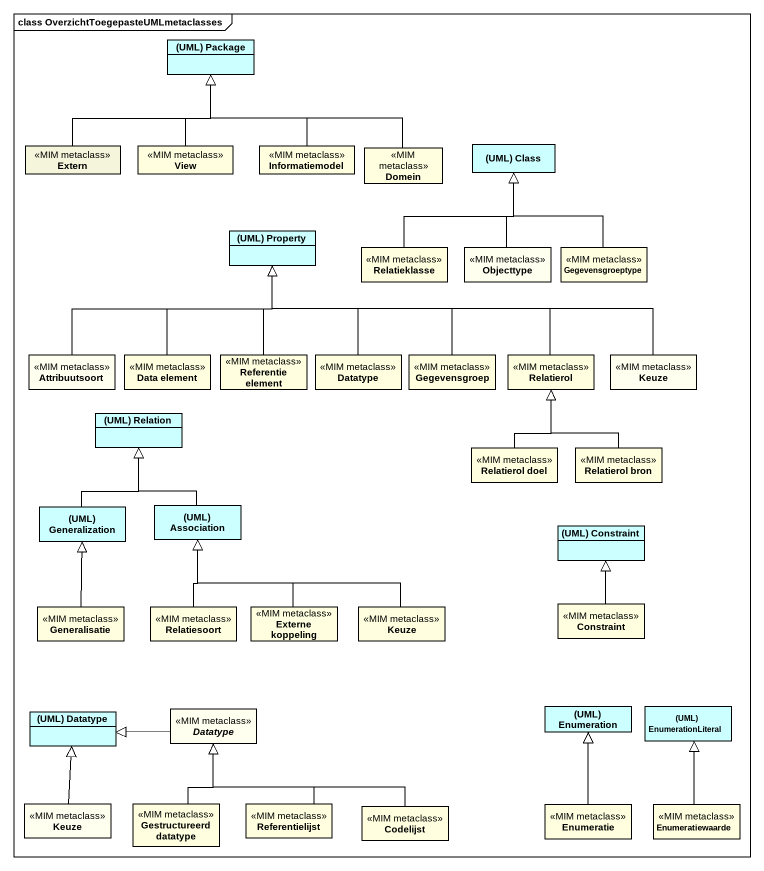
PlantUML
@startuml
mainframe class OverzichtToegepasteUMLmetaclasses
hide circle
hide empty members
class "(UML) Package" as UML_Package #CCFFFF
class Extern <<MIM metaclass>> #F5F5DC
class View <<MIM metaclass>> #FFFFE0
class Informatiemodel <<MIM metaclass>> #FFFFE0
class Domein <<MIM metaclass>> #FFFFE0
class "(UML) Class" as UML_Class #CCFFFF
class "(UML) Property" as UML_Property #CCFFFF
class Relatieklasse <<MIM metaclass>> #FFFFE0
class Objecttype <<MIM metaclass>> #FFFFF0
class Gegevensgroeptype <<MIM metaclass>> #FFFFE0
class Attribuutsoort <<MIM metaclass>> #FFFFF0
class "Data element" as Data_element <<MIM metaclass>> #FFFFE0
class "Referentie element" as Referentie_element <<MIM metaclass>> #FFFFE0
class Datatype <<MIM metaclass>> #FFFFE0
class Gegevensgroep <<MIM metaclass>> #FFFFE0
class Relatierol <<MIM metaclass>> #FFFFE0
class Keuze <<MIM metaclass>> #FFFFF0
class "(UML) Relation" as UML_Relation #CCFFFF
class "Relatierol doel" as Relatierol_doel <<MIM metaclass>> #FFFFE0
class "Relatierol bron" as Relatierol_bron <<MIM metaclass>> #FFFFE0
class "(UML) Generalization" as UML_Generalization #CCFFFF
class "(UML) Association" as UML_Association #CCFFFF
class "(UML) Constraint" as UML_Constraint #CCFFFF
class Generalisatie <<MIM metaclass>> #FFFFE0
class Relatiesoort <<MIM metaclass>> #FFFFE0
class "Externe koppeling" as Externe_koppeling <<MIM metaclass>> #FFFFE0
class "Keuze" as Keuze_2 <<MIM metaclass>> #FFFFE0
class Constraint <<MIM metaclass>> #FFFFE0
class "(UML) Datatype" as UML_Datatype #CCFFFF
abstract class "Datatype" as Datatype_2 <<MIM metaclass>> #FFFFF0
class "(UML) Enumeration" as UML_Enumeration #CCFFFF
class "(UML) EnumerationLiteral" as UML_EnumerationLiteral #CCFFFF
class "Keuze" as Keuze_3 <<MIM metaclass>> #FFFFF0
class "Gestructureerd datatype" as Gestructureerd_datatype <<MIM metaclass>> #FFFFE0
class Referentielijst <<MIM metaclass>> #FFFFE0
class Codelijst <<MIM metaclass>> #FFFFE0
class Enumeratie <<MIM metaclass>> #FFFFE0
class Enumeratiewaarde <<MIM metaclass>> #FFFFE0
Extern -up-|> UML_Package
View -up-|> UML_Package
Informatiemodel -up-|> UML_Package
Domein -left-|> UML_Package
Relatieklasse -up-|> UML_Class
Objecttype -up-|> UML_Class
Gegevensgroeptype -up-|> UML_Class
Attribuutsoort -up-|> UML_Property
Data_element -up-|> UML_Property
Referentie_element -up-|> UML_Property
Datatype -up-|> UML_Property
Gegevensgroep -up-|> UML_Property
Relatierol -left-|> UML_Property
Keuze -left-|> UML_Property
Relatierol_doel -up-|> Relatierol
Relatierol_bron -up-|> Relatierol
UML_Generalization -up-|> UML_Relation
UML_Association -up-|> UML_Relation
Generalisatie -up-|> UML_Generalization
Relatiesoort -up-|> UML_Association
Externe_koppeling -up-|> UML_Association
Keuze_2 -left-|> UML_Association
Constraint -up-|> UML_Constraint
Datatype_2 -left-|> UML_Datatype
Keuze_3 -up-|> UML_Datatype
Gestructureerd_datatype -up-|> Datatype_2
Referentielijst -up-|> Datatype_2
Codelijst -left-|> Datatype_2
Enumeratie -up-|> UML_Enumeration
Enumeratiewaarde -up-|> UML_EnumerationLiteral
@enduml
